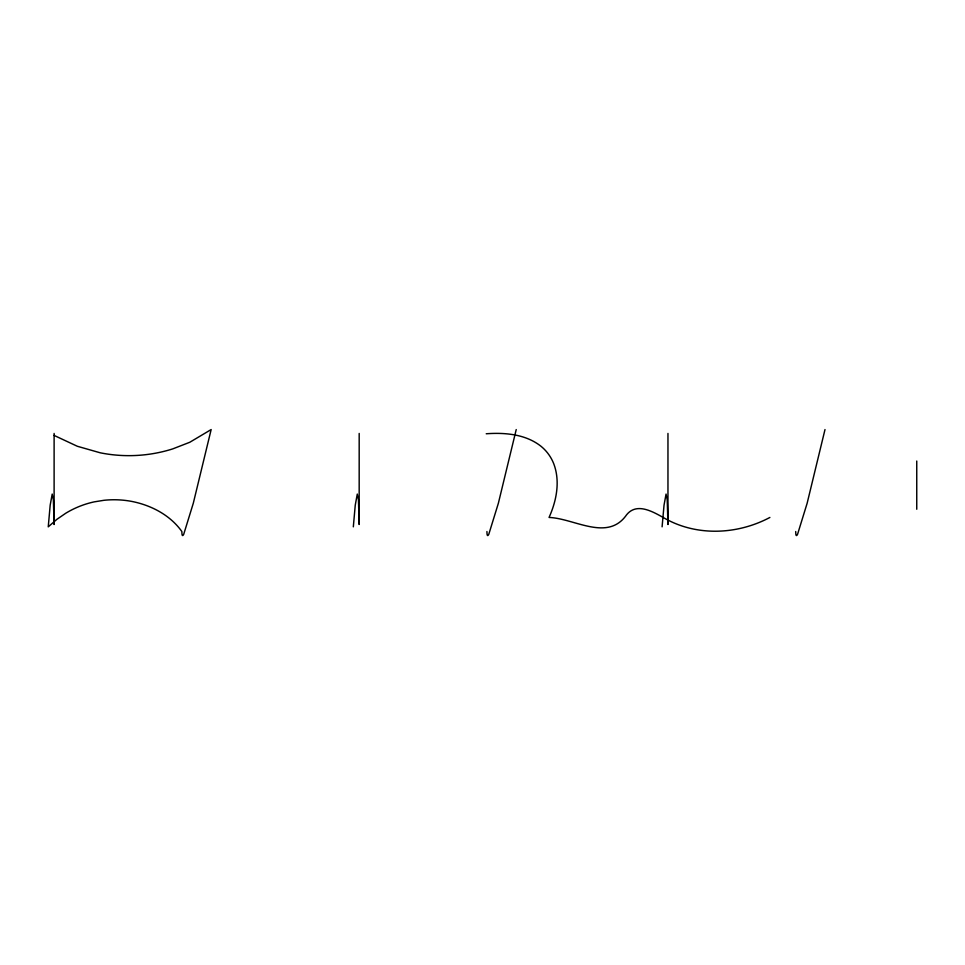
<?xml version="1.0" encoding="UTF-8"?>
<svg xmlns="http://www.w3.org/2000/svg" width="965" height="965" viewBox="0 0 965 965"><rect width="100%" height="100%" fill="white"/><g stroke="black" fill="none" stroke-linecap="round" stroke-linejoin="round"><path stroke-width="1.45" d="M353.323 526.842L355.253 505.178L357.279 494.068L358.449 499.906L359.173 524.514L359.185 433.43M662.099 526.842L664.029 505.178L666.055 494.068L667.225 499.906L667.961 524.514L667.961 433.43M516.227 429.558L498.374 503.235L488.76 534.381A162.301 6.815 -79 0 1 487.048 534.007L486.927 531.522M825.003 429.558L807.15 503.235L797.536 534.381A162.301 6.815 -79 0 1 795.823 534.007L795.703 531.522M769.889 517.457C737.417 534.707 696.851 536.612 664.463 518.193C653.438 512.041 636.972 501.969 626.623 514.767C607.612 542.089 574.392 518.338 549.049 517.457C556.6 500.69 560.46 480.884 553.548 463.248A42.569 42.569 0 0 0 540.882 446.18C525.551 434.154 505.009 432.429 486.227 433.768M54.112 435.42L77.345 446.276L100.239 452.802A145.558 145.558 0 0 0 172.699 448.906L189.803 442.26L211.154 429.558L193.302 503.235L183.688 534.381A162.301 6.815 -79 0 1 181.975 534.007L181.854 531.522C170.274 515.214 151.469 505.383 132.169 501.498A94.835 94.835 0 0 0 103.918 500.304L94.256 501.86A92.375 92.375 0 0 0 65.813 513.199L56.826 519.375L48.25 526.842L50.18 505.178L52.207 494.068L53.377 499.906L54.112 524.514L54.112 433.43M916.75 461.029L916.75 509.255"/></g></svg>
